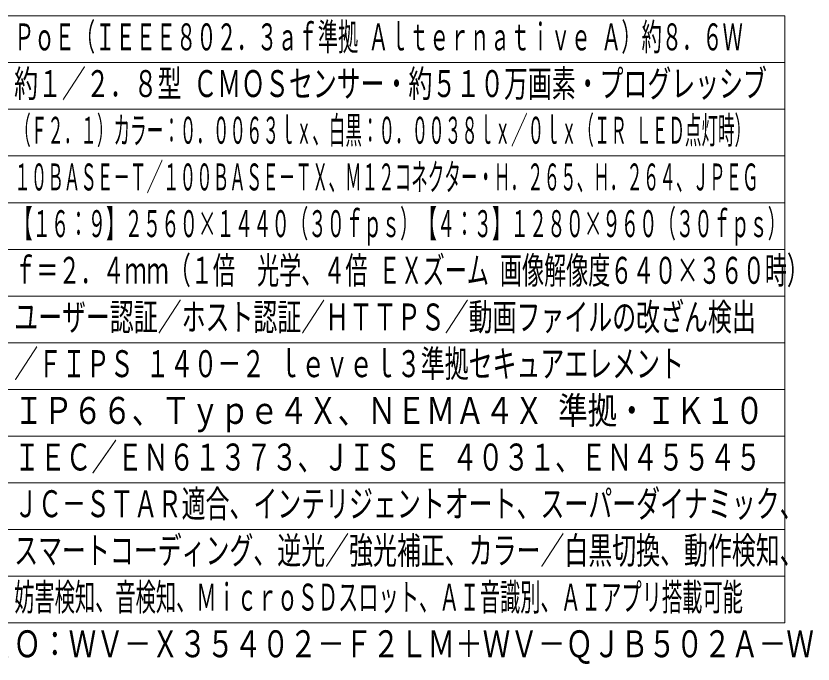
# Model space of a CAD drawing. Units: millimetres on the paper. Extents: x -62 to 66, y -59 to 59.
# Drawn here: x -19.8 to 65.5, y -59 to 10.4 of the extents above; entities that cross this region are included whole.
import ezdxf
from ezdxf.enums import TextEntityAlignment as Align

# ---------------------------------------------------------------- set-up
doc = ezdxf.new("R2010")
doc.units = ezdxf.units.MM
doc.layers.add('0-0_MOJI1', color=7, linetype='Continuous')
doc.layers.add('0-1_相当品', color=4, linetype='Continuous')
doc.layers.add('0-5_WAKU', color=4, linetype='Continuous', lineweight=9)
doc.styles.add('ＭＳ ゴシック', font='')
doc.styles.get('ＭＳ ゴシック').set_extended_font_data('MS Gothic')

msp = doc.modelspace()

# ---------------------------------------------------------------- linework, layer by layer
at = {"layer": '0-5_WAKU', "color": 3}
for p, q in [((62.5, 10.4), (-62.5, 10.4)), ((62.5, -54.6), (62.5, 10.4)), ((-62.5, -54.6), (62.5, -54.6))]:
    msp.add_line(p, q, dxfattribs=at)
at = {"layer": '0-5_WAKU'}
for p, q in [((62.5, 5.4), (-62.5, 5.4)), ((62.5, 0.4), (-62.5, 0.4)), ((-62.5, -4.6), (62.5, -4.6)), ((-62.5, -9.6), (62.5, -9.6)), ((-62.5, -14.6), (62.5, -14.6)), ((-62.5, -19.6), (62.5, -19.6)), ((62.5, -24.6), (-62.5, -24.6)), ((62.5, -29.6), (-62.5, -29.6)), ((62.5, -34.6), (-62.5, -34.6)), ((62.5, -39.6), (-62.5, -39.6)), ((62.5, -44.6), (-62.5, -44.6)), ((-62.5, -49.6), (62.5, -49.6))]:
    msp.add_line(p, q, dxfattribs=at)

# ---------------------------------------------------------------- texts
at = {"layer": '0-0_MOJI1', "style": 'ＭＳ ゴシック'}
for s, height, width, p in [('ＰｏＥ（ＩＥＥＥ８０２．３ａｆ準拠 Ａｌｔｅｒｎａｔｉｖｅ Ａ）約８．６Ｗ', 2.889, 0.55, (-20, 5.845)), ('約１／２．８型 ＣＭＯＳセンサー・約５１０万画素・プログレッシブ', 2.886, 0.65, (-20, 0.845)), ('（Ｆ２．１）カラー：０．００６３ｌｘ、白黒：０．００３８ｌｘ／０ｌｘ（ＩＲ ＬＥＤ点灯時）', 2.889, 0.45, (-20, -4.155)), ('１０ＢＡＳＥ－Ｔ／１００ＢＡＳＥ－ＴＸ、Ｍ１２コネクター・Ｈ．２６５、Ｈ．２６４、ＪＰＥＧ', 2.886, 0.45, (-20, -9.155)), ('【１６：９】２５６０×１４４０（３０ｆｐｓ）【４：３】１２８０×９６０（３０ｆｐｓ）', 2.886, 0.5, (-20, -14.155)), ('ｆ＝２．４ｍｍ（１倍\u3000光学、４倍 ＥＸズーム 画像解像度６４０×３６０時）', 2.889, 0.6, (-20, -19.155)), ('ユーザー認証／ホスト認証／ＨＴＴＰＳ／動画ファイルの改ざん検出', 2.889, 0.65, (-20, -24.155)), ('／ＦＩＰＳ １４０－２ ｌｅｖｅｌ３準拠セキュアエレメント', 2.889, 0.65, (-20, -29.155)), ('ＩＰ６６、Ｔｙｐｅ４Ｘ、ＮＥＭＡ４Ｘ 準拠・ＩＫ１０', 2.886, 0.8, (-20, -34.155)), ('ＩＥＣ／ＥＮ６１３７３、ＪＩＳ Ｅ ４０３１、ＥＮ４５５４５', 2.889, 0.7, (-20, -39.155)), ('ＪＣ－ＳＴＡＲ適合、インテリジェントオート、スーパーダイナミック、', 2.889, 0.65, (-20, -44.155)), ('スマートコーディング、逆光／強光補正、カラー／白黒切換、動作検知、', 2.889, 0.65, (-20, -49.155)), ('妨害検知、音検知、ＭｉｃｒｏＳＤスロット、ＡＩ音識別、ＡＩアプリ搭載可能', 2.889, 0.55, (-20, -54.155))]:
    msp.add_text(s, height=height, dxfattribs=dict(at, width=width)).set_placement(p, align=Align.BOTTOM_LEFT)
at = {"layer": '0-1_相当品', "style": 'ＭＳ ゴシック', "width": 0.75}
msp.add_text('ｉ－ＰＲＯ：ＷＶ－Ｘ３５４０２－Ｆ２ＬＭ＋ＷＶ－ＱＪＢ５０２Ａ－Ｗ', height=2.889, dxfattribs=at).set_placement((-31.9, -59.155), align=Align.BOTTOM_LEFT)

doc.saveas('drawing.dxf')
